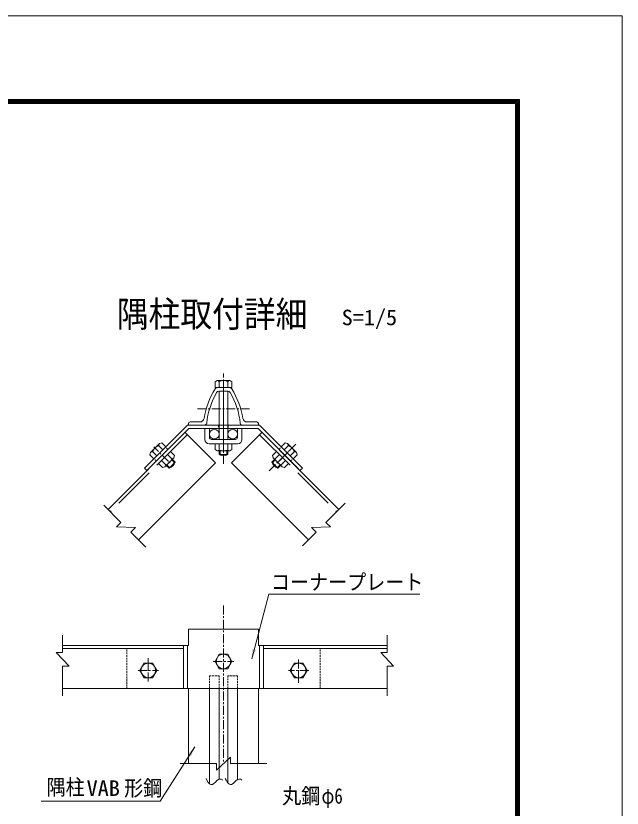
# Model space of a CAD drawing. Units: millimetres, scale not verified, with parts at other scales. Extents: x -4455 to 4455, y -3150 to 3150.
# Drawn here: x 2765 to 4455, y 943 to 3150 of the extents above; entities that cross this region are included whole.
import ezdxf
from ezdxf.enums import TextEntityAlignment as Align

# ---------------------------------------------------------------- set-up
doc = ezdxf.new("R2010")
doc.units = ezdxf.units.MM
doc.header["$LTSCALE"] = 20
for name, pattern in [('DASHED', [7.5, 6, -1.5]), ('USER2', [2, 1.25, -0.25, 0.25, -0.25]), ('USER3', [0.375, 0.25, -0.125])]:
    doc.linetypes.add(name, pattern=pattern)
doc.layers.add('0-C_7詳細', color=7, linetype='Continuous', lineweight=18)
doc.layers.add('0-E_D-TTL', color=7, linetype='Continuous', lineweight=18)
doc.styles.add('ＭＳ ゴシック', font='')
doc.styles.get('ＭＳ ゴシック').set_extended_font_data('MS Gothic')

msp = doc.modelspace()

# ---------------------------------------------------------------- linework, layer by layer
at = {"layer": '0-C_7詳細', "color": 1, "linetype": 'USER2'}
for p, q in [((3343.62, 1902.45), (3343.62, 2154.23)), ((3343.62, 2132.92), (3343.62, 1974.34)), ((3343.62, 2117.71), (3343.62, 1986.08)), ((3343.62, 2085.72), (3343.62, 1938.41)), ((3416.16, 2055.2), (3269.44, 2055.2)), ((3343.62, 2070.64), (3343.62, 1938.41)), ((3343.62, 1981.57), (3343.62, 1947.19)), ((3190.57, 1908.33), (3149.4, 1949.5)), ((3190.57, 1908.33), (3149.4, 1949.5)), ((3471.07, 1882.74), (3546.06, 1957.73)), ((3496.66, 1908.33), (3537.83, 1949.5)), ((3496.66, 1908.33), (3537.83, 1949.5)), ((3343.62, 1507.84), (3343.62, 1066.92)), ((3134.14, 1360.77), (3134.14, 1291.38)), ((3134.14, 1350.54), (3134.14, 1302.71)), ((3315.05, 1351.58), (3372.18, 1351.58)), ((3553.09, 1292.39), (3553.09, 1361.78)), ((3553.09, 1302.62), (3553.09, 1350.45)), ((3105.58, 1326.58), (3162.7, 1326.58)), ((3581.65, 1326.58), (3524.53, 1326.58))]:
    msp.add_line(p, q, dxfattribs=at)
at = {"layer": '0-C_7詳細'}
for p, q in [((3325.98, 2134.1), (3320.1, 2130.71)), ((3320.1, 2130.71), (3320.1, 2114.9)), ((3325.98, 2134.1), (3361.26, 2134.1)), ((3331.62, 2130.71), (3331.62, 2114.9)), ((3355.62, 2130.71), (3355.62, 2114.9)), ((3361.26, 2134.1), (3367.14, 2130.71)), ((3367.14, 2130.71), (3367.14, 2114.9)), ((3320.1, 2114.9), (3367.14, 2114.9)), ((3343.62, 2114.9), (3321.12, 2114.9)), ((3360.4, 2114.9), (3326.83, 2114.9)), ((3331.05, 2104.4), (3356.18, 2104.4)), ((3331.62, 2104.4), (3331.62, 1970.3)), ((3355.62, 2104.4), (3355.62, 1970.3)), ((3243.12, 2009.9), (3123.63, 1890.42)), ((3444.12, 2009.9), (3243.12, 2009.9)), ((3246.12, 2014.4), (3246.12, 2009.9)), ((3290.88, 2009.9), (3246.12, 2009.9)), ((3277.78, 2018.9), (3250.62, 2018.9)), ((3396.35, 2009.9), (3441.12, 2009.9)), ((3409.45, 2018.9), (3436.62, 2018.9)), ((3441.12, 2014.4), (3441.12, 2009.9)), ((3444.12, 2009.9), (3563.6, 1890.42)), ((3247.09, 2000.3), (3021.97, 1775.18)), ((3247.09, 2000.3), (3130.42, 1883.63)), ((3321.34, 1904.84), (3236.49, 1989.7)), ((3440.14, 2000.3), (3247.09, 2000.3)), ((3365.89, 1904.84), (3450.75, 1989.7)), ((3440.14, 2000.3), (3665.26, 1775.18)), ((3440.14, 2000.3), (3556.81, 1883.63)), ((3164.95, 1958.9), (3140.01, 1933.95)), ((3182.69, 1949.48), (3149.43, 1916.21)), ((3163.37, 1952.51), (3174.54, 1941.33)), ((3164.95, 1958.9), (3171.51, 1960.65)), ((3171.51, 1960.65), (3182.69, 1949.48)), ((3367.14, 1957.7), (3320.1, 1957.7)), ((3320.1, 1941.83), (3320.1, 1957.7)), ((3331.62, 1940.56), (3331.62, 1957.7)), ((3355.62, 1940.56), (3355.62, 1957.7)), ((3367.14, 1941.83), (3367.14, 1957.7)), ((3515.72, 1960.65), (3504.54, 1949.48)), ((3504.54, 1949.48), (3537.8, 1916.21)), ((3523.86, 1952.51), (3512.69, 1941.33)), ((3522.28, 1958.9), (3515.72, 1960.65)), ((3522.28, 1958.9), (3547.22, 1933.95)), ((3140.01, 1933.95), (3138.25, 1927.39)), ((3138.25, 1927.39), (3149.43, 1916.21)), ((3146.4, 1935.54), (3157.57, 1924.36)), ((3162.58, 1903.06), (3195.84, 1936.32)), ((3199.82, 1916.06), (3187.7, 1928.18)), ((3207.07, 1925.1), (3195.84, 1936.32)), ((3205.34, 1918.67), (3207.07, 1925.1)), ((3325.86, 1938.5), (3320.1, 1941.83)), ((3361.38, 1938.5), (3325.86, 1938.5)), ((3331.62, 1938.5), (3331.62, 1927.84)), ((3355.62, 1927.84), (3331.62, 1927.84)), ((3355.62, 1938.5), (3355.62, 1927.84)), ((3361.38, 1938.5), (3367.14, 1941.83)), ((3480.17, 1925.1), (3491.39, 1936.32)), ((3481.89, 1918.67), (3480.17, 1925.1)), ((3487.42, 1916.06), (3499.54, 1928.18)), ((3524.65, 1903.06), (3491.39, 1936.32)), ((3540.83, 1935.54), (3529.66, 1924.36)), ((3548.98, 1927.39), (3537.8, 1916.21)), ((3547.22, 1933.95), (3548.98, 1927.39)), ((3321.34, 1904.84), (3106.83, 1690.33)), ((3173.8, 1891.84), (3162.58, 1903.06)), ((3182.85, 1899.09), (3170.72, 1911.21)), ((3180.23, 1893.56), (3205.34, 1918.67)), ((3191.84, 1890.09), (3208.81, 1907.06)), ((3201.27, 1914.6), (3208.81, 1907.06)), ((3365.89, 1904.84), (3580.41, 1690.33)), ((3485.96, 1914.6), (3478.42, 1907.06)), ((3495.39, 1890.09), (3478.42, 1907.06)), ((3507, 1893.56), (3481.89, 1918.67)), ((3504.39, 1899.09), (3516.51, 1911.21)), ((3513.43, 1891.84), (3524.65, 1903.06)), ((3130.42, 1883.63), (3123.63, 1890.42)), ((3180.23, 1893.56), (3173.8, 1891.84)), ((3184.3, 1897.63), (3191.84, 1890.09)), ((3502.93, 1897.63), (3495.39, 1890.09)), ((3507, 1893.56), (3513.43, 1891.84)), ((3556.81, 1883.63), (3563.6, 1890.42)), ((3246.12, 1441.58), (3441.12, 1441.58)), ((3246.12, 1441.58), (3246.12, 1396.58)), ((3441.12, 1441.58), (3441.12, 1396.58)), ((3246.12, 1396.58), (2895.37, 1396.58)), ((3232.51, 1396.58), (3232.51, 1276.58)), ((3243.12, 1396.58), (3243.12, 1276.58)), ((3441.12, 1396.58), (3799.72, 1396.58)), ((3444.12, 1396.58), (3444.12, 1276.58)), ((3454.72, 1396.58), (3454.72, 1276.58)), ((3232.51, 1387.58), (2895.37, 1387.58)), ((3454.72, 1387.58), (3797.47, 1387.58)), ((3271.53, 1276.58), (2895.37, 1276.58)), ((3246.12, 1276.58), (3246.12, 1066.92)), ((3246.12, 1276.58), (3441.12, 1276.58)), ((3304.67, 1276.58), (3304.67, 1011.03)), ((3331.67, 1276.58), (3331.67, 1023.41)), ((3355.57, 1276.58), (3355.57, 1013.8)), ((3382.57, 1276.58), (3382.57, 1022.41)), ((3417.96, 1276.58), (3799.72, 1276.58)), ((3441.12, 1276.58), (3441.12, 1066.92))]:
    msp.add_line(p, q, dxfattribs=at)
at = {"layer": '0-C_7詳細', "color": 1, "linetype": 'USER3'}
for p, q in [((3330.12, 2009.9), (3330.12, 2000.3)), ((3357.12, 2009.9), (3357.12, 2000.3)), ((3188.76, 1941.97), (3181.97, 1948.76)), ((3188.76, 1941.97), (3181.97, 1948.76)), ((3498.48, 1941.97), (3505.26, 1948.76)), ((3498.48, 1941.97), (3505.26, 1948.76)), ((3156.94, 1910.15), (3150.15, 1916.94)), ((3156.94, 1910.15), (3150.15, 1916.94)), ((3530.3, 1910.15), (3537.08, 1916.94)), ((3530.3, 1910.15), (3537.08, 1916.94))]:
    msp.add_line(p, q, dxfattribs=at)
at = {"layer": '0-C_7詳細', "color": 3}
for p, q in [((3292.02, 2000.3), (3292.02, 1969.7)), ((3304.62, 2000.3), (3292.02, 2000.3)), ((3304.62, 2000.3), (3304.62, 1976.3)), ((3382.62, 2000.3), (3382.62, 1976.3)), ((3395.22, 2000.3), (3382.62, 2000.3)), ((3395.22, 2000.3), (3395.22, 1969.7)), ((3376.62, 1970.3), (3310.62, 1970.3)), ((3383.22, 1957.7), (3304.02, 1957.7))]:
    msp.add_line(p, q, dxfattribs=at)
at = {"layer": '0-C_7詳細', "color": 3, "linetype": 'DASHED'}
for p, q in [((3242.85, 1983.33), (3028.34, 1768.82)), ((3444.38, 1983.33), (3658.89, 1768.82))]:
    msp.add_line(p, q, dxfattribs=at)
at = {"layer": '0-C_7詳細', "color": 1}
for p, q in [((3334.02, 1938.5), (3334.02, 1926.63)), ((3353.22, 1938.5), (3353.22, 1926.63)), ((3186, 1899.33), (3194.39, 1890.93)), ((3199.57, 1912.9), (3207.97, 1904.51)), ((3487.66, 1912.9), (3479.26, 1904.51)), ((3501.23, 1899.33), (3492.84, 1890.93))]:
    msp.add_line(p, q, dxfattribs=at)
at = {"layer": '0-C_7詳細', "color": 4}
for p, q in [((3629.21, 1739.13), (3682.64, 1792.56)), ((3058.02, 1739.13), (3010.16, 1787)), ((3058.02, 1739.13), (3045.3, 1726.4)), ((3045.3, 1726.4), (3098.17, 1724.44)), ((3085.44, 1711.72), (3098.17, 1724.44)), ((3641.93, 1726.4), (3589.06, 1724.44)), ((3601.79, 1711.72), (3589.06, 1724.44)), ((3629.21, 1739.13), (3641.93, 1726.4)), ((3085.44, 1711.72), (3127.29, 1669.87)), ((3601.79, 1711.72), (3563.64, 1673.57)), ((2895.37, 1377.08), (2895.37, 1424.6)), ((3799.72, 1377.08), (3799.72, 1424.6)), ((2877.37, 1377.08), (2913.37, 1338.31)), ((2895.37, 1377.08), (2877.37, 1377.08)), ((3781.72, 1377.08), (3817.72, 1338.31)), ((3799.72, 1377.08), (3781.72, 1377.08)), ((2895.37, 1338.31), (2895.37, 1255.78)), ((2895.37, 1338.31), (2913.37, 1338.31)), ((3799.72, 1338.31), (3799.72, 1255.78)), ((3799.72, 1338.31), (3817.72, 1338.31)), ((3324.23, 1048.92), (3363, 1084.92)), ((3363, 1066.92), (3363, 1084.92)), ((3324.23, 1066.92), (3222.92, 1066.92)), ((3324.23, 1066.92), (3324.23, 1048.92)), ((3363, 1066.92), (3464.31, 1066.92))]:
    msp.add_line(p, q, dxfattribs=at)
at = {"layer": '0-C_7詳細', "color": 3, "linetype": 'USER3'}
for p, q in [((3074.14, 1384.58), (3074.14, 1276.58)), ((3613.09, 1384.58), (3613.09, 1276.58)), ((3304.67, 1311.92), (3304.67, 1276.58)), ((3304.67, 1311.92), (3331.67, 1311.92)), ((3331.67, 1311.92), (3331.67, 1276.58)), ((3382.57, 1311.92), (3355.57, 1311.92)), ((3355.57, 1311.92), (3355.57, 1276.58)), ((3382.57, 1311.92), (3382.57, 1276.58))]:
    msp.add_line(p, q, dxfattribs=at)
at = {"layer": '0-C_7詳細'}
msp.add_lwpolyline([(3891.14, 1539.08), (3469.8, 1539.08), (3422.42, 1358.52)], dxfattribs=at)
at = {"layer": '0-C_7詳細', "color": 3}
for points in [[(3367.14, 1351.58), (3355.38, 1371.95), (3331.86, 1371.95), (3320.1, 1351.58), (3331.86, 1331.21), (3355.38, 1331.21)], [(3157.66, 1326.58), (3145.9, 1346.95), (3122.38, 1346.95), (3110.62, 1326.58), (3122.38, 1306.21), (3145.9, 1306.21)], [(3529.57, 1326.58), (3541.33, 1306.21), (3564.85, 1306.21), (3576.61, 1326.58), (3564.85, 1346.95), (3541.33, 1346.95)]]:
    msp.add_lwpolyline(points, close=True, dxfattribs=at)
at = {"layer": '0-C_7詳細', "color": 1}
msp.add_lwpolyline([(2835.97, 962.82), (3167.15, 962.82), (3264.12, 1114.26)], dxfattribs=at)
at = {"layer": '0-C_7詳細', "color": 4}
for points in [[(3295.07, 1026.01), (3297.34, 1020.88), (3301.02, 1014.85), (3304.81, 1010.88), (3308.72, 1008.94), (3312.74, 1009.06), (3316.88, 1011.22), (3321.13, 1015.43), (3325.36, 1019.86), (3329.44, 1022.7), (3333.35, 1023.94), (3337.1, 1023.59), (3340.7, 1021.65), (3341.07, 1021.27)], [(3348.62, 1026.01), (3350.88, 1020.88), (3354.56, 1014.85), (3358.36, 1010.88), (3362.27, 1008.94), (3366.29, 1009.06), (3370.43, 1011.22), (3374.68, 1015.43), (3378.91, 1019.86), (3382.98, 1022.7), (3386.89, 1023.94), (3390.65, 1023.59), (3394.25, 1021.65), (3394.62, 1021.27)]]:
    msp.add_lwpolyline(points, dxfattribs=at)
at = {"layer": '0-C_7詳細', "color": 3}
for centre, radius in [((3318.17, 1984.93), 13.5), ((3369.07, 1984.93), 13.5), ((3343.62, 1351.58), 20.4), ((3134.14, 1326.58), 20.4), ((3553.09, 1326.58), 20.4)]:
    msp.add_circle(centre, radius, dxfattribs=at)
at = {"layer": '0-C_7詳細'}
for centre, radius, start, end in [((3326.28, 2128.23), 5.88, 24.94299, 92.968), ((3343.62, 2111.2), 22.91, 58.40741, 121.59259), ((3360.95, 2128.23), 5.88, 87.032, 155.05701), ((3513.42, 1992.17), 226.8, 148.30182, 170.6662), ((3513.42, 1992.17), 217.8, 150.13204, 173.91336), ((3326.83, 2107.4), 7.5, 90, 148.30182), ((3331.05, 2096.9), 7.5, 90, 150.13204), ((3356.18, 2096.9), 7.5, 29.86796, 90), ((3360.4, 2107.4), 7.5, 31.69818, 90), ((3173.82, 1992.17), 217.8, 6.08664, 29.86796), ((3173.82, 1992.17), 226.8, 9.3338, 31.69818), ((3250.62, 2014.4), 4.5, 90, 180), ((3277.78, 2030.9), 12, 270, 350.6662), ((3290.88, 2015.9), 6, 270, 353.91336), ((3396.35, 2015.9), 6, 186.08664, 270), ((3409.45, 2030.9), 12, 189.3338, 270), ((3436.62, 2014.4), 4.5, 0, 90), ((3168.68, 1930.22), 22.91, 103.40741, 166.59259), ((3168.89, 1954.52), 5.88, 132.032, 200.05701), ((3518.34, 1954.52), 5.88, 339.94299, 47.968), ((3518.55, 1930.22), 22.91, 13.40741, 76.59259), ((3144.38, 1930.01), 5.88, 69.94299, 137.968), ((3325.86, 1947.59), 9.09, 270, 309.3382), ((3343.62, 1974.5), 36, 250.52878, 289.47122), ((3343.62, 1948.63), 24, 240, 300), ((3361.38, 1947.59), 9.09, 230.6618, 270), ((3542.85, 1930.01), 5.88, 42.032, 110.05701), ((3173.8, 1899.98), 9.09, 315, 354.3382), ((3167.33, 1931.57), 36, 295.52878, 334.47122), ((3185.63, 1913.28), 24, 285, 345), ((3198.92, 1925.1), 9.09, 275.6618, 315), ((3501.6, 1913.28), 24, 195, 255), ((3488.31, 1925.1), 9.09, 225, 264.3382), ((3519.9, 1931.57), 36, 205.52878, 244.47122), ((3513.43, 1899.98), 9.09, 185.6618, 225)]:
    msp.add_arc(centre, radius, start, end, dxfattribs=at)
at = {"layer": '0-C_7詳細', "color": 3}
for centre, radius, start, end in [((3304.02, 1969.7), 12, 180, 270), ((3310.62, 1976.3), 6, 180, 270), ((3376.62, 1976.3), 6, 270, 0), ((3383.22, 1969.7), 12, 270, 0)]:
    msp.add_arc(centre, radius, start, end, dxfattribs=at)
at = {"layer": '0-C_7詳細'}
msp.add_solid([(3421.92, 1356.58), (3424.49, 1386.92), (3434.57, 1384.28)], dxfattribs=at)
at = {"layer": '0-C_7詳細', "color": 1}
msp.add_solid([(3265.2, 1115.95), (3253.41, 1087.87), (3244.64, 1093.49)], dxfattribs=at)
at = {"layer": '0-E_D-TTL', "color": 2}
msp.add_lwpolyline([(-4455.04, 3150.26), (4454.66, 3150.26), (4454.66, -3150.17), (-4455.04, -3150.17)], close=True, dxfattribs=at)
at = {"layer": '0-E_D-TTL'}
for points in [[(-4168.65, 2916.91), (4168.28, 2916.91), (4168.28, -2916.82), (-4168.65, -2916.82)], [(-4166, 2914.26), (4165.63, 2914.26), (4165.63, -2914.17), (-4166, -2914.17)], [(-4163.35, 2911.6), (4162.97, 2911.6), (4162.97, -2911.52), (-4163.35, -2911.52)], [(-4160.7, 2908.95), (4160.32, 2908.95), (4160.32, -2908.87), (-4160.7, -2908.87)], [(-4158.05, 2906.3), (4157.67, 2906.3), (4157.67, -2906.22), (-4158.05, -2906.22)]]:
    msp.add_lwpolyline(points, close=True, dxfattribs=at)

# ---------------------------------------------------------------- texts
at = {"layer": '0-C_7詳細', "style": 'ＭＳ ゴシック', "width": 0.9}
msp.add_text('隅柱取付詳細', height=72.14, dxfattribs=at).set_placement((3046.2, 2261.71), align=Align.BOTTOM_LEFT)
at = {"layer": '0-C_7詳細', "color": 3, "style": 'ＭＳ ゴシック'}
for s, width, p in [('S=1/5', 1.05, (3672.98, 2275.41)), ('コーナープレート', 0.9, (3475.85, 1538.18)), ('隅柱', 0.9, (2850.56, 966.87)), ('VAB', 1.05, (2962.21, 964.08)), ('形鋼', 0.9, (3066.77, 964.26)), ('丸鋼', 0.9, (3507.3, 942.46)), ('φ6', 0.8, (3616.83, 942.46))]:
    msp.add_text(s, height=43.26, dxfattribs=dict(at, width=width)).set_placement(p, align=Align.BOTTOM_LEFT)

doc.saveas('drawing.dxf')
